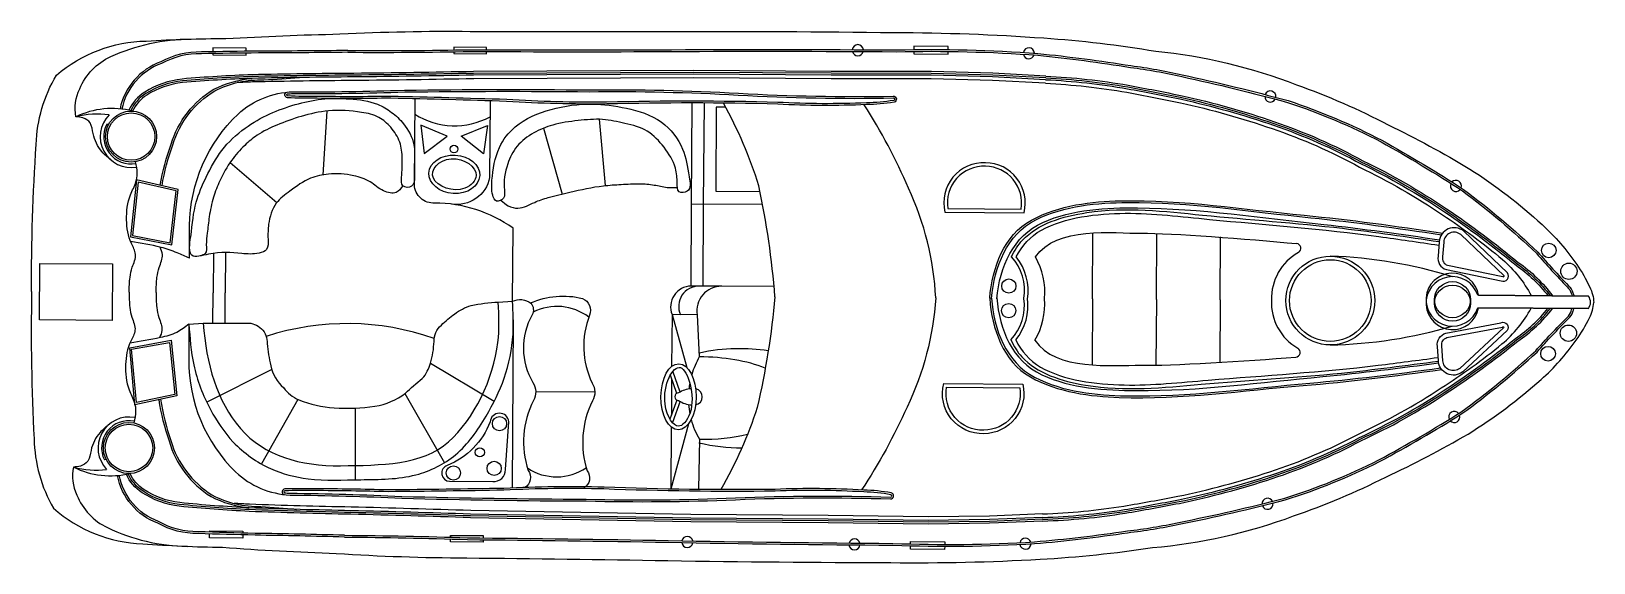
# Model space of a CAD drawing. Header units: metres. Extents: x 305916 to 307553, y 1943168 to 1944979.
# Drawn here: x 306489 to 306555.7, y 1944554.5 to 1944577.2 of the extents above; entities that cross this region are included whole.
import ezdxf

# ---------------------------------------------------------------- set-up
doc = ezdxf.new("R2010")
doc.units = ezdxf.units.M

msp = doc.modelspace()

# ---------------------------------------------------------------- linework, layer by layer
at = {"color": 32, "true_color": 0xcd6928}
for p, q in [((306501.632, 1944573.83), (306501.457, 1944571.104)), ((306517.204, 1944569.867), (306517.234, 1944574.173)), ((306517.719, 1944569.863), (306517.749, 1944574.172)), ((306492.3, 1944573.227), (306492.231, 1944573.262)), ((306510.878, 1944573.094), (306511.676, 1944570.285)), ((306513.252, 1944573.475), (306513.52, 1944570.646)), ((306497.5, 1944571.631), (306499.493, 1944569.92)), ((306534.322, 1944565.806), (306534.342, 1944568.625)), ((306537.049, 1944565.787), (306537.069, 1944568.598)), ((306539.777, 1944565.768), (306539.795, 1944568.461)), ((306496.785, 1944567.752), (306496.774, 1944566.066)), ((306497.304, 1944567.787), (306497.292, 1944566.062)), ((306496.765, 1944564.775), (306496.774, 1944566.066)), ((306497.283, 1944564.774), (306497.292, 1944566.062)), ((306534.322, 1944565.806), (306534.303, 1944562.988)), ((306537.049, 1944565.787), (306537.03, 1944562.977)), ((306539.777, 1944565.768), (306539.758, 1944563.076)), ((306516.37, 1944565.135), (306516.354, 1944562.922)), ((306517.439, 1944565.127), (306516.37, 1944565.135)), ((306516.37, 1944565.135), (306517.004, 1944562.88)), ((306509.591, 1944564.908), (306509.541, 1944557.733)), ((306506.057, 1944563.058), (306508.778, 1944561.435)), ((306499.279, 1944562.789), (306496.502, 1944561.396)), ((306516.579, 1944561.771), (306516.3, 1944562.558)), ((306516.351, 1944562.415), (306516.34, 1944560.849)), ((306516.724, 1944561.822), (306516.408, 1944562.715)), ((306504.962, 1944561.763), (306506.651, 1944558.812)), ((306510.551, 1944561.854), (306513.073, 1944561.837)), ((306500.393, 1944561.518), (306498.839, 1944558.761)), ((306502.842, 1944561.145), (306502.842, 1944558.083)), ((306516.577, 1944561.49), (306516.277, 1944560.678)), ((306516.721, 1944561.437), (306516.385, 1944560.527)), ((306517.074, 1944560.473), (306516.318, 1944557.688)), ((306516.337, 1944560.343), (306516.318, 1944557.688)), ((306492.202, 1944558.966), (306492.132, 1944558.933))]:
    msp.add_line(p, q, dxfattribs=at)
for points in [[(306489.024, 1944566.119, -0.01736), (306489.218, 1944572.402, -0.12634), (306490.085, 1944575.358, -0.172899), (306493.915, 1944576.818, -0.013884), (306497.323, 1944576.924, -0.008973), (306502.189, 1944577.118, -0.01509), (306507.756, 1944577.231, 0.002245), (306516.34, 1944577.229, -0.003342), (306525.869, 1944577.182, -0.016984), (306532.245, 1944576.948, -0.024546), (306537.027, 1944576.383, -0.067942), (306543.035, 1944574.953, -0.033948), (306546.948, 1944573.24, -0.022001), (306550.435, 1944571.353, -0.042872), (306553.521, 1944568.98, -0.059514), (306554.996, 1944567.279, -0.046364), (306555.553, 1944566.315, -0.104882), (306555.725, 1944565.658, -0.104882)], [(306490.92, 1944573.583, -0.164393), (306491.078, 1944574.779, -0.188684), (306492.402, 1944576.15, -0.10758), (306495.816, 1944576.904)], [(306502.525, 1944576.415, -0.002942), (306498.708, 1944576.385, 0.002013), (306496.277, 1944576.351, 0.130442), (306494.544, 1944575.931, 0.261246), (306492.8, 1944573.917, 0.209197)], [(306502.526, 1944576.338, -0.002941), (306498.709, 1944576.309, 0.002014), (306496.277, 1944576.274, 0.130992), (306494.576, 1944575.861, 0.261832), (306492.875, 1944573.902, 0.261832)], [(306502.525, 1944576.415, 0.006425), (306507.776, 1944576.448, 0.002217), (306516.344, 1944576.447, -0.003368), (306525.946, 1944576.436, -0.024633), (306531.994, 1944576.287, -0.015037), (306535.961, 1944575.766, -0.025439), (306538.157, 1944575.372, -0.013843), (306542.671, 1944574.274, -0.040266), (306546.678, 1944572.579, -0.016729), (306550.164, 1944570.484, -0.029739), (306553.333, 1944567.81, 0.01525), (306554.649, 1944566.372, -0.132389), (306554.837, 1944566.07, -0.028442), (306554.878, 1944565.933, -0.028442)], [(306502.525, 1944576.338, 0.006424), (306507.777, 1944576.371, 0.002217), (306516.344, 1944576.37, -0.003368), (306525.947, 1944576.359, -0.024633), (306531.987, 1944576.211, -0.015038), (306535.95, 1944575.69, -0.025461), (306538.141, 1944575.297, -0.013839), (306542.648, 1944574.2, -0.040238), (306546.641, 1944572.512, -0.016715), (306550.12, 1944570.421, -0.029693), (306553.277, 1944567.757, 0.015234), (306554.595, 1944566.317, -0.134036), (306554.764, 1944566.046, -0.024879), (306554.799, 1944565.934, -0.024879)], [(306532.328, 1944575.319), (306530.064, 1944575.442), (306527.442, 1944575.514), (306523.171, 1944575.517), (306517.305, 1944575.557), (306507.896, 1944575.514, -0.002601), (306502.787, 1944575.438, 0.004411), (306498.444, 1944575.376, 0.013009), (306495.458, 1944575.195, 0.113396), (306493.859, 1944574.639, 0.146005), (306493.179, 1944573.862, 1.595219)], [(306532.324, 1944575.242), (306530.061, 1944575.366), (306527.441, 1944575.438), (306523.171, 1944575.44), (306517.305, 1944575.481), (306507.897, 1944575.438, -0.002601), (306502.788, 1944575.361, 0.004411), (306498.446, 1944575.299, 0.013003), (306495.466, 1944575.119, 0.113337), (306493.9, 1944574.574, 0.144821), (306493.257, 1944573.845, 0.138987)], [(306532.32, 1944575.166), (306530.058, 1944575.289), (306527.44, 1944575.361), (306523.17, 1944575.363), (306517.304, 1944575.404), (306507.898, 1944575.361, -0.002601), (306502.789, 1944575.284, 0.00441), (306498.448, 1944575.223, 0.012997), (306495.473, 1944575.042, 0.113276), (306493.941, 1944574.509, 0.142458), (306493.333, 1944573.826, 0.142458)], [(306494.518, 1944570.659, -0.043195), (306494.98, 1944572.416, -0.183415), (306496.807, 1944574.761, -0.094511), (306498.421, 1944575.222)], [(306494.593, 1944570.642, -0.043334), (306495.053, 1944572.392, -0.18333), (306496.844, 1944574.694, -0.123985), (306498.943, 1944575.161, 0.015377), (306500.46, 1944575.261)], [(306532.311, 1944575.012), (306530.052, 1944575.136), (306527.438, 1944575.207), (306523.17, 1944575.21), (306517.304, 1944575.25), (306507.9, 1944575.207, -0.002601), (306502.79, 1944575.131, 0.00441), (306498.453, 1944575.069, 0.002867), (306497.797, 1944575.043, 0.002867)], [(306532.314, 1944575.012, -0.031581), (306535.787, 1944574.631, -0.00492), (306538.087, 1944574.181, -0.028426), (306541.996, 1944573.078, -0.042959), (306545.728, 1944571.434, -0.035411), (306549.266, 1944569.401, -0.028829), (306551.832, 1944567.485, -0.092336), (306553.054, 1944565.946, -0.080328)], [(306532.321, 1944575.165, -0.031588), (306535.815, 1944574.782, -0.004924), (306538.119, 1944574.331, -0.028433), (306542.046, 1944573.223, -0.042917), (306545.799, 1944571.57, -0.035379), (306549.352, 1944569.528, -0.02413), (306552.407, 1944567.243, -0.075408), (306553.775, 1944565.941, -0.075408)], [(306532.325, 1944575.242, -0.031592), (306535.828, 1944574.858, -0.004926), (306538.135, 1944574.406, -0.028436), (306542.071, 1944573.296, -0.042895), (306545.834, 1944571.638, -0.035363), (306549.395, 1944569.592, -0.024111), (306552.454, 1944567.304, -0.077658), (306553.872, 1944565.94, -0.077658)], [(306532.328, 1944575.319, -0.031596), (306535.842, 1944574.933, -0.004928), (306538.151, 1944574.482, -0.02844), (306542.096, 1944573.369, -0.042875), (306545.869, 1944571.706, -0.035347), (306549.438, 1944569.655, -0.024093), (306552.5, 1944567.365, -0.079837), (306553.969, 1944565.939)], [(306495.762, 1944567.546), (306495.771, 1944568.938, -0.202722), (306497.842, 1944573.7, -0.178768), (306500.178, 1944574.652, 0.010028), (306504.952, 1944574.721, -0.005356), (306512.83, 1944574.731, -0.016605), (306519.201, 1944574.589, 0.018921), (306525.811, 1944574.463, -0.925873), (306525.848, 1944574.207, -0.041202), (306524.672, 1944574.103, -0.024461), (306520.882, 1944574.123, 0.012888), (306513.579, 1944574.13, -0.019359), (306509.306, 1944574.242, 0.002375), (306504.363, 1944574.376, -0.006386), (306501.216, 1944574.372, -0.013656), (306499.955, 1944574.396, -0.862706), (306499.93, 1944574.635, 0.648089)], [(306499.945, 1944574.56, -0.016488), (306500.179, 1944574.575, 0.010023), (306504.954, 1944574.644, -0.005356), (306512.83, 1944574.655, -0.016607), (306519.197, 1944574.512, 0.018921), (306525.813, 1944574.386, 0.01143), (306525.816, 1944574.386, -0.913283), (306525.833, 1944574.282, -0.041174), (306524.67, 1944574.18, -0.024478), (306520.885, 1944574.199, 0.012889), (306513.578, 1944574.207, -0.019362), (306509.31, 1944574.319, 0.002377), (306504.364, 1944574.452, -0.006391), (306501.216, 1944574.449, -0.013664), (306499.958, 1944574.473, 0.000701), (306499.958, 1944574.473, -0.819976), (306499.945, 1944574.56, -0.819976)], [(306509.561, 1944565.705), (306509.583, 1944568.821, 0.158322), (306506.234, 1944569.898, -0.417676), (306505.37, 1944570.677), (306505.395, 1944574.352)], [(306508.606, 1944574.264), (306508.583, 1944570.996, -0.406088), (306506.949, 1944569.855)], [(306520.763, 1944565.9, 0.033687), (306520.075, 1944570.636, 0.051879), (306518.564, 1944574.166, 1.92312)], [(306527.629, 1944565.852, 0.096403), (306526.47, 1944570.529, 0.040538), (306524.577, 1944574.099, 1.92312)], [(306528.021, 1944569.511), (306531.398, 1944569.487, 0.483063), (306529.76, 1944571.624, 0.50024), (306528.021, 1944569.511, 0.418424)], [(306549.128, 1944568.249), (306549.079, 1944567.633, 0.382221), (306549.432, 1944567.059), (306551.772, 1944566.583, 0.786544), (306552.041, 1944566.916), (306550.174, 1944568.697, 0.616464), (306549.128, 1944568.249, 3.844907)], [(306517.528, 1944566.355), (306517.18, 1944566.358, 0.516839), (306516.37, 1944565.135, 0.282905)], [(306518.49, 1944566.349), (306517.528, 1944566.355, 0.545737), (306516.729, 1944565.132, 0.282905)], [(306520.708, 1944566.333), (306518.49, 1944566.349, 0.462925), (306517.439, 1944565.127), (306517.535, 1944563.337)], [(306489.024, 1944566.119, 0.01736), (306489.131, 1944559.835, 0.12634), (306489.958, 1944556.866, 0.172899), (306493.767, 1944555.354, 0.013884), (306497.173, 1944555.201, 0.008973), (306502.035, 1944554.94, 0.01509), (306507.601, 1944554.75, -0.002245), (306516.184, 1944554.633, 0.003342), (306525.712, 1944554.548, 0.016984), (306532.091, 1944554.694, 0.024546), (306536.881, 1944555.193, 0.067942), (306542.908, 1944556.54, 0.033948), (306546.844, 1944558.198, 0.022001), (306550.357, 1944560.037, 0.042872), (306553.475, 1944562.367, 0.059514), (306554.974, 1944564.048, 0.046364), (306555.544, 1944565.004, 0.104882), (306555.725, 1944565.658, 0.104882)], [(306495.742, 1944564.732), (306496.354, 1944564.776), (306498.206, 1944564.773, -0.448043), (306499.082, 1944563.899, 0.025561), (306499.233, 1944562.956, 0.15676), (306499.788, 1944562.012, 0.144288), (306500.431, 1944561.502, 0.079427), (306501.945, 1944561.155, 0.054179), (306503.687, 1944561.227, 0.127294), (306504.983, 1944561.779, -0.025195), (306505.707, 1944562.406, 0.112656), (306506.059, 1944563.065, 0.061652), (306506.207, 1944563.988, -0.222278), (306506.52, 1944564.687, -0.049109), (306507.086, 1944565.161, -0.09997), (306507.788, 1944565.521, -0.045992), (306508.948, 1944565.675), (306509.561, 1944565.705)], [(306509.561, 1944565.705, -0.291269), (306510.341, 1944565.624, -0.299867), (306510.402, 1944565.125, 0.273478), (306510.431, 1944562.234, -0.28657), (306510.451, 1944561.468, 0.198759), (306510.225, 1944558.487, -0.45148), (306510.083, 1944557.755, -1.463971)], [(306510.328, 1944565.633, -0.164009), (306512.55, 1944565.828, -0.407559), (306512.845, 1944565.108, 0.20466), (306512.954, 1944562.216, -0.28657), (306512.973, 1944561.45, 0.198759), (306512.748, 1944558.47, -0.45148), (306512.606, 1944557.738, -1.463971)], [(306520.763, 1944565.9, -0.033687), (306520.01, 1944561.174, -0.051879), (306518.45, 1944557.665, -1.92312)], [(306527.629, 1944565.852, -0.096403), (306526.405, 1944561.192, -0.040538), (306524.463, 1944557.649, -1.92312)], [(306502.381, 1944555.638, -0.006425), (306507.632, 1944555.532, -0.002217), (306516.198, 1944555.415, 0.003368), (306525.8, 1944555.293, 0.024633), (306531.849, 1944555.358, 0.015037), (306535.823, 1944555.825, 0.025439), (306538.025, 1944556.189, 0.013843), (306542.553, 1944557.224, 0.040266), (306546.583, 1944558.863, 0.016729), (306550.098, 1944560.91, 0.029739), (306553.304, 1944563.539, -0.01525), (306554.639, 1944564.96, 0.132389), (306554.831, 1944565.259, 0.028442), (306554.874, 1944565.395, 0.028442)], [(306502.382, 1944555.715, -0.006424), (306507.633, 1944555.609, -0.002217), (306516.2, 1944555.492, 0.003368), (306525.802, 1944555.37, 0.024633), (306531.843, 1944555.435, 0.015038), (306535.813, 1944555.901, 0.025461), (306538.009, 1944556.264, 0.013839), (306542.532, 1944557.298, 0.040238), (306546.548, 1944558.931, 0.016715), (306550.055, 1944560.974, 0.029693), (306553.249, 1944563.593, -0.015234), (306554.586, 1944565.015, 0.134036), (306554.759, 1944565.284, 0.024879), (306554.795, 1944565.396, 0.024879)], [(306532.187, 1944556.629, 0.031581), (306535.665, 1944556.962, 0.00492), (306537.971, 1944557.38, 0.028426), (306541.895, 1944558.429, 0.042959), (306545.65, 1944560.022, 0.035411), (306549.215, 1944562.005, 0.028829), (306551.807, 1944563.886, 0.092336), (306553.051, 1944565.408, 0.080328)], [(306532.192, 1944556.475, 0.031588), (306535.69, 1944556.811, 0.004924), (306538.001, 1944557.229, 0.028433), (306541.943, 1944558.283, 0.042917), (306545.718, 1944559.884, 0.035379), (306549.299, 1944561.877, 0.02413), (306552.386, 1944564.119, 0.075408), (306553.771, 1944565.403, 0.075408)], [(306532.194, 1944556.399, 0.031592), (306535.703, 1944556.735, 0.004926), (306538.016, 1944557.154, 0.028436), (306541.966, 1944558.21, 0.042895), (306545.752, 1944559.816, 0.035363), (306549.341, 1944561.813, 0.024111), (306552.431, 1944564.058, 0.077658), (306553.869, 1944565.402, 0.077658)], [(306532.197, 1944556.322, 0.031596), (306535.715, 1944556.659, 0.004928), (306538.031, 1944557.079, 0.02844), (306541.99, 1944558.137, 0.042875), (306545.786, 1944559.747, 0.035347), (306549.383, 1944561.748, 0.024093), (306552.477, 1944563.996, 0.079837), (306553.965, 1944565.402)], [(306495.742, 1944564.732), (306495.732, 1944563.207, 0.202722), (306497.736, 1944558.417, 0.178768), (306500.059, 1944557.433, -0.010028), (306504.832, 1944557.298, 0.005356), (306512.709, 1944557.179, 0.016605), (306519.081, 1944557.234, -0.018921), (306525.692, 1944557.268, 0.925873), (306525.733, 1944557.524, 0.041202), (306524.558, 1944557.643, 0.024461), (306520.768, 1944557.676, -0.012888), (306513.466, 1944557.77, 0.019359), (306509.192, 1944557.717, -0.002375), (306504.248, 1944557.652, 0.006386), (306501.101, 1944557.699, 0.013656), (306499.839, 1944557.692, 0.862706), (306499.811, 1944557.453, -0.648089)], [(306549.092, 1944563.159), (306549.052, 1944563.776, -0.382221), (306549.413, 1944564.345), (306551.76, 1944564.789, -0.786544), (306552.024, 1944564.452), (306550.132, 1944562.697, -0.616464), (306549.092, 1944563.159, -3.844907)], [(306527.971, 1944562.189), (306531.348, 1944562.166, -0.483063), (306529.68, 1944560.052, -0.50024), (306527.971, 1944562.189, -0.418424)], [(306494.454, 1944561.504, 0.043195), (306494.892, 1944559.741, 0.183415), (306496.687, 1944557.371, 0.094511), (306498.294, 1944556.888)], [(306494.53, 1944561.52, 0.043334), (306494.966, 1944559.764, 0.18333), (306496.725, 1944557.437, 0.123985), (306498.817, 1944556.941, -0.015377), (306500.333, 1944556.82)], [(306490.817, 1944558.63, 0.164393), (306490.958, 1944557.432, 0.188684), (306492.263, 1944556.042, 0.10758), (306495.666, 1944555.241)], [(306532.197, 1944556.322), (306529.931, 1944556.23), (306527.309, 1944556.194), (306523.038, 1944556.25), (306517.171, 1944556.291), (306507.765, 1944556.464, 0.002601), (306502.657, 1944556.611, -0.004411), (306498.315, 1944556.733, -0.013009), (306495.332, 1944556.955, -0.113396), (306493.741, 1944557.533, -0.146005), (306493.072, 1944558.319, -1.595219)], [(306532.194, 1944556.399), (306529.929, 1944556.307), (306527.309, 1944556.271), (306523.038, 1944556.327), (306517.172, 1944556.368), (306507.767, 1944556.541, 0.002601), (306502.659, 1944556.688, -0.004411), (306498.318, 1944556.81, -0.013003), (306495.341, 1944557.031, -0.113337), (306493.783, 1944557.598, -0.144821), (306493.15, 1944558.335, -0.138987)], [(306532.191, 1944556.475), (306529.927, 1944556.383), (306527.309, 1944556.347), (306523.039, 1944556.404), (306517.173, 1944556.444), (306507.769, 1944556.617, 0.002601), (306502.661, 1944556.765, -0.00441), (306498.321, 1944556.886, -0.012997), (306495.349, 1944557.108, -0.113276), (306493.824, 1944557.662, -0.142458), (306493.227, 1944558.353, -0.142458)], [(306502.381, 1944555.638, 0.002942), (306498.566, 1944555.72, -0.002013), (306496.135, 1944555.788, -0.130442), (306494.408, 1944556.232, -0.261246), (306492.692, 1944558.27, -0.209197)], [(306502.384, 1944555.715, 0.002941), (306498.567, 1944555.797, -0.002014), (306496.136, 1944555.865, -0.130992), (306494.44, 1944556.302, -0.261832), (306492.767, 1944558.284, -0.261832)], [(306499.827, 1944557.529, 0.016488), (306500.061, 1944557.51, -0.010023), (306504.835, 1944557.375, 0.005356), (306512.71, 1944557.255, 0.016607), (306519.078, 1944557.31, -0.018921), (306525.695, 1944557.344, -0.01143), (306525.698, 1944557.344, 0.913283), (306525.716, 1944557.449, 0.041174), (306524.555, 1944557.567, 0.024478), (306520.77, 1944557.6, -0.012889), (306513.463, 1944557.693, 0.019362), (306509.195, 1944557.64, -0.002377), (306504.247, 1944557.575, 0.006391), (306501.1, 1944557.622, 0.013664), (306499.842, 1944557.615, -0.000701), (306499.842, 1944557.615, 0.819976), (306499.827, 1944557.529, 0.819976)], [(306532.184, 1944556.629), (306529.923, 1944556.537), (306527.309, 1944556.501), (306523.041, 1944556.557), (306517.175, 1944556.598), (306507.773, 1944556.771, 0.002601), (306502.664, 1944556.918, -0.00441), (306498.328, 1944557.04, -0.002867), (306497.673, 1944557.075, -0.002867)]]:
    msp.add_lwpolyline(points, format="xyb", dxfattribs=at)
for points in [[(306498.184, 1944576.38), (306498.185, 1944576.518), (306496.77, 1944576.527), (306496.769, 1944576.359)], [(306507.05, 1944576.359), (306507.05, 1944576.281), (306508.448, 1944576.271), (306508.449, 1944576.368)], [(306508.45, 1944576.445), (306508.45, 1944576.544), (306507.052, 1944576.554), (306507.051, 1944576.435)], [(306526.694, 1944576.373), (306526.693, 1944576.273), (306528.156, 1944576.262), (306528.157, 1944576.374)], [(306528.157, 1944576.451), (306528.158, 1944576.584), (306526.695, 1944576.594), (306526.694, 1944576.45)], [(306496.769, 1944576.283), (306496.768, 1944576.23), (306498.183, 1944576.221), (306498.183, 1944576.303)], [(306518.66, 1944573.99), (306518.261, 1944573.993), (306518.236, 1944570.408), (306520.126, 1944570.395)], [(306517.18, 1944566.358), (306517.204, 1944569.867), (306520.236, 1944569.846)], [(306517.695, 1944566.354), (306517.719, 1944569.863)], [(306555.5, 1944565.929), (306550.773, 1944565.961)], [(306550.81, 1944565.961), (306555.5, 1944565.929)], [(306555.496, 1944565.391), (306550.769, 1944565.424)], [(306550.806, 1944565.423), (306555.496, 1944565.391)], [(306517.536, 1944559.812), (306517.494, 1944557.672)], [(306498.041, 1944555.733), (306498.04, 1944555.595), (306496.626, 1944555.605), (306496.627, 1944555.773)], [(306496.627, 1944555.85), (306496.628, 1944555.902), (306498.042, 1944555.892), (306498.042, 1944555.81)], [(306506.907, 1944555.632), (306506.908, 1944555.709), (306508.306, 1944555.7), (306508.306, 1944555.602)], [(306508.305, 1944555.526), (306508.304, 1944555.427), (306506.906, 1944555.436), (306506.907, 1944555.555)], [(306528.011, 1944555.248), (306528.01, 1944555.115), (306526.547, 1944555.125), (306526.548, 1944555.269)], [(306526.548, 1944555.345), (306526.549, 1944555.446), (306528.012, 1944555.436), (306528.011, 1944555.325)]]:
    msp.add_lwpolyline(points, dxfattribs=at)
for points in [[(306506.766, 1944572.753), (306505.645, 1944573.232), (306505.791, 1944572.022)], [(306507.36, 1944572.749), (306508.487, 1944573.212), (306508.324, 1944572.004)], [(306493.246, 1944568.457), (306495.013, 1944568.113), (306495.281, 1944570.485), (306493.503, 1944570.89)], [(306493.33, 1944568.519), (306494.946, 1944568.204), (306495.197, 1944570.425), (306493.57, 1944570.796)], [(306489.381, 1944567.325), (306492.482, 1944567.303), (306492.465, 1944564.887), (306489.365, 1944564.909)], [(306493.214, 1944563.723), (306494.985, 1944564.042), (306495.22, 1944561.667), (306493.437, 1944561.287)], [(306493.296, 1944563.66), (306494.916, 1944563.952), (306495.137, 1944561.728), (306493.505, 1944561.38)]]:
    msp.add_lwpolyline(points, close=True, dxfattribs=at)
for points in [[(306528.147, 1944569.663), (306531.274, 1944569.642, 0.460147), (306529.755, 1944571.47, 0.47706)], [(306549.319, 1944568.235), (306549.269, 1944567.607, 0.383069), (306549.48, 1944567.245), (306551.844, 1944566.764, 0.853636), (306551.893, 1944566.792), (306550.046, 1944568.553, 0.613527)], [(306549.284, 1944563.17), (306549.243, 1944563.799, -0.383069), (306549.458, 1944564.158), (306551.829, 1944564.606, -0.853636), (306551.878, 1944564.577), (306550.007, 1944562.842, -0.613527)], [(306528.094, 1944562.035), (306531.221, 1944562.013, -0.460147), (306529.677, 1944560.205, -0.47706)], [(306509.396, 1944560.563, 0.917705), (306508.601, 1944560.56, -0.209704), (306506.775, 1944558.695, 0.850912), (306506.873, 1944558.022), (306508.715, 1944558.009, 0.435659), (306509.26, 1944558.519)]]:
    msp.add_lwpolyline(points, format="xyb", close=True, dxfattribs=at)
for centre, radius in [((306493.274, 1944572.738), 1.09), ((306493.274, 1944572.738), 1.013), ((306507.059, 1944572.202), 0.163), ((306553.804, 1944567.876), 0.313), ((306544.477, 1944565.736), 1.896), ((306544.477, 1944565.736), 1.896), ((306544.477, 1944565.736), 1.743), ((306544.477, 1944565.736), 1.743), ((306554.663, 1944566.987), 0.349), ((306530.751, 1944566.356), 0.305), ((306549.693, 1944565.625), 0.771), ((306549.694, 1944565.775), 0.771), ((306530.744, 1944565.306), 0.305), ((306554.644, 1944564.344), 0.349), ((306553.773, 1944563.468), 0.313), ((306493.182, 1944559.442), 1.09), ((306493.182, 1944559.442), 1.013), ((306509.003, 1944560.482), 0.304), ((306508.162, 1944559.255), 0.197), ((306507.034, 1944558.375), 0.304), ((306508.774, 1944558.569), 0.304)]:
    msp.add_circle(centre, radius, dxfattribs=at)
for centre, radius, start, end in [((306524.304, 1944576.427), 0.237, 4.6342, 174.73332), ((306524.304, 1944576.427), 0.237, 193.3935, 345.97403), ((306531.605, 1944576.294), 0.237, 0.92366, 171.33025), ((306531.605, 1944576.294), 0.237, 189.98914, 342.26477), ((306541.918, 1944574.449), 0.237, 177.95068, 332.58489), ((306541.918, 1944574.449), 0.237, 351.21995, 159.31562), ((306492.459, 1944570.42), 3.517, 75.59977, 115.93538), ((306491.829, 1944570.185), 3.517, 81.72948, 104.96201), ((306493.274, 1944572.738), 1.32, 135.37669, 280.27829), ((306507.088, 1944576.319), 3.124, 237.07266, 298.96014), ((306493.274, 1944572.738), 1.167, 153.32841, 280.27829), ((306549.838, 1944570.632), 0.237, 153.61434, 321.19676), ((306549.838, 1944570.632), 0.237, 339.83453, 134.97658), ((306544.241, 1944565.807), 2.281, 119.54333, 181.34445), ((306543.019, 1944567.968), 0.202, 298.79871, 85.26645), ((306529.272, 1944566.166), 2.146, 350.89256, 42.09968), ((306529.272, 1944566.166), 2.3, 350.89256, 38.64231), ((306529.391, 1944566.129), 2.894, 353.87762, 30.47996), ((306543.788, 1944547.501), 20.143, 72.93148, 88.00229), ((306549.693, 1944565.625), 1.132, 17.27057, 349.72013), ((306549.694, 1944565.775), 1.132, 9.48807, 341.93763), ((306529.268, 1944565.516), 2.146, 317.10852, 8.31564), ((306529.268, 1944565.516), 2.3, 320.56589, 8.31564), ((306529.387, 1944565.551), 2.894, 328.72824, 5.33058), ((306544.24, 1944565.668), 2.281, 177.86375, 239.66487), ((306555.129, 1944565.662), 0.456, 323.51146, 35.69674), ((306555.129, 1944565.662), 0.456, 323.51146, 35.69674), ((306511.46, 1944563.243), 2.243, 52.80412, 117.00828), ((306502.487, 1944553.587), 11.166, 70.50362, 107.9762), ((306544.04, 1944583.979), 20.143, 271.20591, 286.27672), ((306542.988, 1944563.524), 0.202, 273.94175, 60.4095), ((306520.615, 1944561.575), 3.548, 150.22908, 163.58009), ((306516.65, 1944561.63), 0.166, 89.6041, 269.6041), ((306517.294, 1944560.735), 1.241, 95.20662, 121.19949), ((306520.615, 1944561.575), 3.548, 169.55321, 173.79312), ((306517.315, 1944561.624), 0.347, 280.4064, 78.75197), ((306517.294, 1944560.735), 1.241, 85.71954, 85.98885), ((306517.307, 1944562.516), 1.241, 238.00872, 265.6488), ((306520.615, 1944561.575), 3.548, 184.50659, 190.84591), ((306517.307, 1944562.516), 1.241, 273.21935, 273.48866), ((306549.77, 1944560.766), 0.237, 38.01144, 205.59386), ((306493.182, 1944559.442), 1.32, 78.92991, 223.83151), ((306493.182, 1944559.442), 1.167, 78.92991, 205.8798), ((306520.615, 1944561.575), 3.548, 195.0383, 209.79411), ((306549.77, 1944560.766), 0.237, 224.23162, 19.37368), ((306492.399, 1944561.771), 3.517, 243.27282, 283.60843), ((306491.772, 1944562.015), 3.517, 254.24619, 277.47872), ((306511.44, 1944560.453), 2.243, 236.22855, 304.37604), ((306541.798, 1944557.059), 0.237, 26.62331, 181.25752), ((306541.798, 1944557.059), 0.237, 199.89258, 7.98825), ((306517.022, 1944555.428), 0.237, 10.82611, 167.07523), ((306517.022, 1944555.428), 0.237, 185.69944, 352.2019), ((306524.159, 1944555.325), 0.237, 184.47488, 354.574), ((306524.159, 1944555.325), 0.237, 13.23418, 165.81471), ((306531.46, 1944555.357), 0.237, 187.87795, 358.28454), ((306531.46, 1944555.357), 0.237, 16.94343, 169.21906)]:
    msp.add_arc(centre, radius, start, end, dxfattribs=at)
for centre, major_axis, ratio in [((306507.074, 1944571.127), (1.084, -0.056), 0.758117), ((306516.65, 1944561.63), (-0.01, -1.41), 0.533092)]:
    msp.add_ellipse(centre, major_axis=major_axis, ratio=ratio, dxfattribs=at)
for start_param, end_param in [(0.830012, 1.576846), (4.712389, 5.232342)]:
    msp.add_ellipse((306517.548, 1944561.574), major_axis=(4.143, -0.029), ratio=0.425319, start_param=start_param, end_param=end_param, dxfattribs=at)
for points in [[(306504.875, 1944570.634), (306504.593, 1944570.356), (306504.054, 1944570.42), (306503.477, 1944570.804), (306502.779, 1944571.068), (306501.699, 1944571.135), (306500.939, 1944570.961), (306500.055, 1944570.408), (306499.472, 1944569.892), (306499.146, 1944568.996), (306499.121, 1944568.357), (306499.058, 1944567.918), (306498.737, 1944567.76), (306497.997, 1944567.745), (306496.578, 1944567.715), (306495.867, 1944567.669), (306495.817, 1944568.457), (306496.053, 1944569.936), (306496.48, 1944571.012), (306497.148, 1944572.146), (306498.139, 1944573.096), (306499.198, 1944573.709), (306500.28, 1944574.101), (306501.402, 1944574.333), (306502.601, 1944574.345), (306503.799, 1944574.117), (306504.397, 1944573.773), (306504.9, 1944573.288), (306505.348, 1944572.382), (306505.377, 1944571.776), (306505.371, 1944571.029), (306505.248, 1944570.615), (306504.875, 1944570.634), (306504.82, 1944570.993), (306504.85, 1944571.805), (306504.743, 1944572.501), (306504.357, 1944573.133), (306503.855, 1944573.557), (306503.114, 1944573.772), (306501.704, 1944573.837), (306500.537, 1944573.6), (306499.495, 1944573.228), (306498.652, 1944572.794), (306498.126, 1944572.363), (306497.565, 1944571.723), (306497.059, 1944570.848), (306496.794, 1944570.151), (306496.609, 1944569.313), (306496.524, 1944568.615), (306496.484, 1944568.118), (306496.433, 1944567.744), (306496.225, 1944567.641)], [(306516.572, 1944571.057), (306516.592, 1944570.76), (306516.67, 1944570.386), (306517.022, 1944570.405), (306517.102, 1944571.015), (306516.823, 1944572.202), (306515.911, 1944573.361), (306514.419, 1944573.947), (306512.957, 1944574.126), (306511.209, 1944573.897), (306509.672, 1944573.152), (306508.998, 1944572.274), (306508.682, 1944570.871), (306508.714, 1944570.24), (306508.874, 1944569.987), (306509.177, 1944570.113), (306509.211, 1944570.445), (306509.354, 1944571.569), (306509.756, 1944572.322), (306510.463, 1944572.894), (306511.277, 1944573.231), (306512.36, 1944573.421), (306513.406, 1944573.468), (306514.36, 1944573.299), (306515.313, 1944572.969), (306516.03, 1944572.279), (306516.511, 1944571.393), (306516.572, 1944571.057)], [(306492.389, 1944571.758), (306492.029, 1944572.095), (306491.654, 1944572.866), (306491.522, 1944573.319), (306491.216, 1944573.538), (306490.92, 1944573.583)], [(306493.19, 1944566.09), (306493.228, 1944566.735), (306493.324, 1944567.157), (306493.461, 1944567.71), (306493.286, 1944568.173), (306493.081, 1944569.18), (306493.248, 1944570.256), (306493.481, 1944570.802), (306493.537, 1944571.155), (306493.467, 1944571.665)], [(306509.066, 1944570.017), (306509.38, 1944569.78), (306509.791, 1944569.682), (306510.505, 1944569.93), (306511.076, 1944570.132), (306512.012, 1944570.363), (306513.438, 1944570.637), (306514.198, 1944570.695), (306514.99, 1944570.722), (306515.607, 1944570.67), (306516.16, 1944570.571), (306516.596, 1944570.563)], [(306495.762, 1944567.546), (306495.246, 1944567.776), (306494.551, 1944568.005), (306493.25, 1944568.261)], [(306493.19, 1944566.09), (306493.219, 1944565.446), (306493.309, 1944565.022), (306493.438, 1944564.467), (306493.258, 1944564.007), (306493.039, 1944563.002), (306493.19, 1944561.924), (306493.416, 1944561.375), (306493.467, 1944561.022), (306493.39, 1944560.513)], [(306495.742, 1944564.732), (306495.947, 1944562.992), (306496.664, 1944561.079), (306497.637, 1944559.697), (306499.231, 1944558.563), (306500.829, 1944558.131), (306503.076, 1944558.088), (306505.437, 1944558.296), (306507.128, 1944559.154), (306508.432, 1944560.801), (306509.202, 1944562.424), (306509.58, 1944564.301), (306509.561, 1944565.705)], [(306495.742, 1944564.732), (306495.223, 1944564.377), (306494.525, 1944564.157), (306493.22, 1944563.919)], [(306492.311, 1944560.434), (306491.946, 1944560.102), (306491.561, 1944559.337), (306491.422, 1944558.886), (306491.113, 1944558.671), (306490.817, 1944558.63)]]:
    msp.add_spline(points, degree=3, dxfattribs=at)
for points, knots in [([(306508.004, 1944571.078), (306508.023, 1944571.438), (306507.498, 1944571.837), (306506.385, 1944571.748), (306506.033, 1944571.32), (306506.33, 1944570.6), (306507.031, 1944570.347), (306507.815, 1944570.638), (306507.993, 1944570.861), (306508.004, 1944571.078)], [0, 0, 0, 0, 1.743273, 1.743273, 3.486547, 3.486547, 5.22982, 5.22982, 6.283185, 6.283185, 6.283185, 6.283185]), ([(306529.933, 1944565.836), (306530.052, 1944567.148), (306530.534, 1944568.525), (306532.903, 1944569.82), (306534.296, 1944569.969), (306538.235, 1944570.053), (306540.748, 1944569.628), (306545.314, 1944569.19), (306547.258, 1944568.919), (306549.275, 1944568.618)], [0, 0, 0, 0, 0.0462196, 0.0462196, 0.0924392, 0.0924392, 0.1947325, 0.1947325, 0.2709084, 0.2709084, 0.2709084, 0.2709084]), ([(306530.009, 1944565.83), (306530.132, 1944567.18), (306530.666, 1944568.557), (306533.129, 1944569.803), (306534.555, 1944569.912), (306538.511, 1944569.946), (306541.034, 1944569.534), (306545.486, 1944569.088), (306547.318, 1944568.833), (306549.224, 1944568.548)], [0, 0, 0, 0, 0.0480884, 0.0480884, 0.0961768, 0.0961768, 0.1985377, 0.1985377, 0.2704106, 0.2704106, 0.2704106, 0.2704106]), ([(306530.238, 1944565.809), (306530.364, 1944567.187), (306530.937, 1944568.499), (306533.473, 1944569.645), (306534.933, 1944569.704), (306538.952, 1944569.671), (306541.542, 1944569.27), (306545.851, 1944568.805), (306547.5, 1944568.573), (306549.139, 1944568.33)], [0, 0, 0, 0, 0.0508337, 0.0508337, 0.1016674, 0.1016674, 0.2060328, 0.2060328, 0.2709084, 0.2709084, 0.2709084, 0.2709084]), ([(306530.865, 1944567.605), (306530.992, 1944567.87), (306531.656, 1944568.917), (306534.819, 1944569.87), (306539.339, 1944569.305), (306544.399, 1944568.955), (306547.754, 1944568.458), (306549.128, 1944568.255)], [0.0234044, 0.0234044, 0.0234044, 0.0234044, 0.0350942, 0.0739111, 0.138251, 0.2165713, 0.2709084, 0.2709084, 0.2709084, 0.2709084]), ([(306531.068, 1944567.602), (306531.32, 1944568.08), (306531.656, 1944568.476), (306533.153, 1944569.302), (306534.517, 1944569.453), (306536.929, 1944569.47), (306538.11, 1944569.32), (306541.717, 1944568.972), (306544.153, 1944568.796), (306547.406, 1944568.354), (306548.256, 1944568.229), (306549.105, 1944568.103)], [0.0248254, 0.0248254, 0.0248254, 0.0248254, 0.0474598, 0.0474598, 0.0949196, 0.0949196, 0.1423794, 0.1423794, 0.237299, 0.237299, 0.2709084, 0.2709084, 0.2709084, 0.2709084]), ([(306531.885, 1944567.597), (306532.773, 1944568.927), (306535.232, 1944568.606), (306537.692, 1944568.615), (306540.916, 1944568.371), (306543.04, 1944568.169)], [0.0313661, 0.0313661, 0.0313661, 0.0313661, 0.1084744, 0.1084744, 0.1920729, 0.1920729, 0.1920729, 0.1920729]), ([(306494.341, 1944566.082), (306494.345, 1944566.299), (306494.353, 1944566.661), (306494.468, 1944567.192), (306494.679, 1944567.632), (306494.558, 1944567.911), (306494.509, 1944568.015)], [0, 0, 0, 0, 0.00840925, 0.01405459, 0.02148076, 0.02583256, 0.02583256, 0.02583256, 0.02583256]), ([(306494.341, 1944566.082), (306494.342, 1944565.866), (306494.345, 1944565.504), (306494.453, 1944564.971), (306494.658, 1944564.529), (306494.533, 1944564.251), (306494.482, 1944564.148)], [0, 0, 0, 0, 0.00840925, 0.01405459, 0.02148076, 0.02583256, 0.02583256, 0.02583256, 0.02583256]), ([(306496.354, 1944564.776), (306496.478, 1944563.023), (306496.928, 1944561.448), (306498.958, 1944559.101), (306500.512, 1944558.665), (306503.928, 1944558.705), (306505.716, 1944558.711), (306507.93, 1944560.693), (306508.738, 1944562.368), (306509, 1944564.504), (306508.978, 1944565.065), (306508.948, 1944565.675)], [0, 0, 0, 0, 0.0684102, 0.0684102, 0.1368204, 0.1368204, 0.2052306, 0.2052306, 0.2736407, 0.2736407, 0.2974604, 0.2974604, 0.2974604, 0.2974604]), ([(306529.933, 1944565.836), (306530.034, 1944564.524), (306530.496, 1944563.14), (306532.848, 1944561.812), (306534.239, 1944561.644), (306538.176, 1944561.506), (306540.694, 1944561.896), (306545.266, 1944562.27), (306547.214, 1944562.514), (306549.234, 1944562.788)], [0, 0, 0, 0, 0.0462196, 0.0462196, 0.0924392, 0.0924392, 0.1947325, 0.1947325, 0.2709084, 0.2709084, 0.2709084, 0.2709084]), ([(306530.009, 1944565.842), (306530.113, 1944564.491), (306530.629, 1944563.106), (306533.074, 1944561.826), (306534.498, 1944561.697), (306538.453, 1944561.608), (306540.982, 1944561.986), (306545.439, 1944562.37), (306547.275, 1944562.6), (306549.184, 1944562.858)], [0, 0, 0, 0, 0.0480884, 0.0480884, 0.0961768, 0.0961768, 0.1985377, 0.1985377, 0.2704106, 0.2704106, 0.2704106, 0.2704106]), ([(306530.239, 1944565.86), (306530.345, 1944564.48), (306530.9, 1944563.16), (306533.42, 1944561.979), (306534.879, 1944561.9), (306538.898, 1944561.878), (306541.493, 1944562.242), (306545.808, 1944562.648), (306547.461, 1944562.857), (306549.103, 1944563.077)], [0, 0, 0, 0, 0.0508337, 0.0508337, 0.1016674, 0.1016674, 0.2060328, 0.2060328, 0.2709084, 0.2709084, 0.2709084, 0.2709084]), ([(306530.84, 1944564.055), (306530.964, 1944563.789), (306531.613, 1944562.732), (306534.763, 1944561.736), (306539.291, 1944562.238), (306544.355, 1944562.518), (306547.716, 1944562.969), (306549.093, 1944563.153)], [0.0234044, 0.0234044, 0.0234044, 0.0234044, 0.0350942, 0.0739111, 0.138251, 0.2165713, 0.2709084, 0.2709084, 0.2709084, 0.2709084]), ([(306531.044, 1944564.055), (306531.289, 1944563.574), (306531.619, 1944563.173), (306533.105, 1944562.327), (306534.467, 1944562.157), (306536.878, 1944562.107), (306538.061, 1944562.24), (306541.673, 1944562.538), (306544.111, 1944562.681), (306547.37, 1944563.077), (306548.221, 1944563.191), (306549.072, 1944563.306)], [0.0248254, 0.0248254, 0.0248254, 0.0248254, 0.0474598, 0.0474598, 0.0949196, 0.0949196, 0.1423794, 0.1423794, 0.237299, 0.237299, 0.2709084, 0.2709084, 0.2709084, 0.2709084]), ([(306531.861, 1944564.049), (306532.73, 1944562.707), (306535.193, 1944562.994), (306537.653, 1944562.951), (306540.88, 1944563.151), (306543.007, 1944563.324)], [0.0313661, 0.0313661, 0.0313661, 0.0313661, 0.1084744, 0.1084744, 0.1920729, 0.1920729, 0.1920729, 0.1920729]), ([(306516.641, 1944560.373), (306516.801, 1944560.372), (306517.019, 1944560.567), (306517.382, 1944561.676), (306517.043, 1944562.786), (306516.415, 1944562.967), (306515.966, 1944562.158), (306516.141, 1944560.747), (306516.436, 1944560.375), (306516.641, 1944560.373)], [0, 0, 0, 0, 1.031451, 1.031451, 2.992455, 2.992455, 4.95346, 4.95346, 6.283185, 6.283185, 6.283185, 6.283185])]:
    msp.add_open_spline(points, degree=3, knots=knots, dxfattribs=at)
for points in [[(306520.476, 1944563.588), (306519.594, 1944563.724), (306518.585, 1944563.731), (306517.536, 1944563.49)], [(306519.346, 1944559.436), (306518.76, 1944559.435), (306518.141, 1944559.498), (306517.509, 1944559.652)]]:
    msp.add_open_spline(points, degree=3, dxfattribs=at)

doc.saveas('drawing.dxf')
